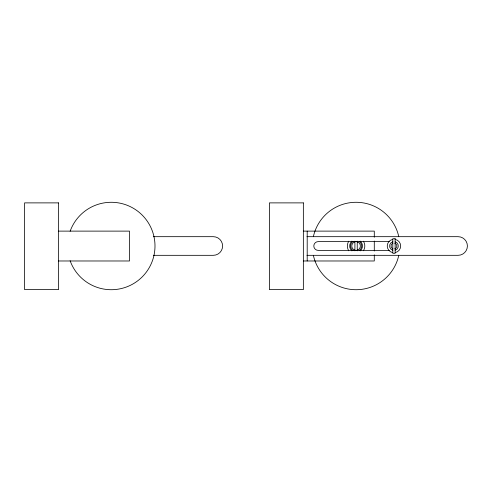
<?xml version="1.0" encoding="UTF-8"?>
<svg xmlns="http://www.w3.org/2000/svg" width="492" height="492" viewBox="0 0 492 492"><rect width="100%" height="100%" fill="white"/><g stroke="black" fill="none" stroke-linecap="round" stroke-linejoin="round"><path stroke-width="0.74" d="M58.56 231.117L129.494 231.117L129.494 260.981L58.56 260.981M303.355 231.117L374.289 231.117L374.289 237.242M153.43 236.677L213.276 236.677A9.323 9.323 0 0 1 222.605 246A9.323 9.323 0 0 1 213.276 255.323L153.43 255.323M306.965 236.677L458.077 236.677A9.323 9.323 0 0 1 467.4 246A9.323 9.323 0 0 1 458.077 255.323L306.965 255.323M389.227 241.627L318.189 241.627A4.373 4.373 0 0 0 313.822 246A4.373 4.373 0 0 0 318.189 250.373L389.227 250.373M303.355 260.981L374.289 260.981L374.289 254.856M374.289 241.068L374.289 251.025M357.241 241.178L357.241 250.822M354.91 241.178L354.91 250.822M307.199 231.117L307.199 260.981M395.137 241.793A4.373 4.373 0 0 1 395.137 250.207M392.807 250.219A4.373 4.373 0 0 1 392.807 241.781M70.128 231.246A43.714 43.714 0 0 1 137.329 210.896A43.714 43.714 0 0 1 137.329 281.104A43.714 43.714 0 0 1 70.128 260.754M356.872 241.701A4.373 4.373 0 0 1 356.872 250.299M354.91 250.213A4.373 4.373 0 0 1 354.91 241.787M363.391 241.215A8.745 8.745 0 0 1 363.391 250.785M348.76 250.785A8.745 8.745 0 0 1 348.76 241.215M360.242 241.129A6.408 6.408 0 0 1 360.242 250.871M351.909 250.871A6.408 6.408 0 0 1 351.909 241.129M394.762 243.196A2.915 2.915 0 0 1 394.762 248.804M392.887 248.712A2.915 2.915 0 0 1 392.887 243.288M395.137 239.401A6.704 6.704 0 0 1 395.137 252.599M392.807 252.605A6.704 6.704 0 0 1 392.807 239.395M398.784 255.323A43.714 43.714 0 0 1 313.367 255.323M313.367 236.677A43.714 43.714 0 0 1 398.784 236.677M359.105 241.363A5.535 5.535 0 0 1 359.105 250.637M353.047 250.637A5.535 5.535 0 0 1 353.047 241.363M58.56 202.882L24.6 202.882L24.6 289.622L58.56 289.622L58.56 202.882M303.355 202.882L269.395 202.882L269.395 289.622L303.355 289.622L303.355 202.882M395.137 238.731L392.807 238.731L392.807 253.306L395.137 253.306L395.137 238.731"/></g></svg>
